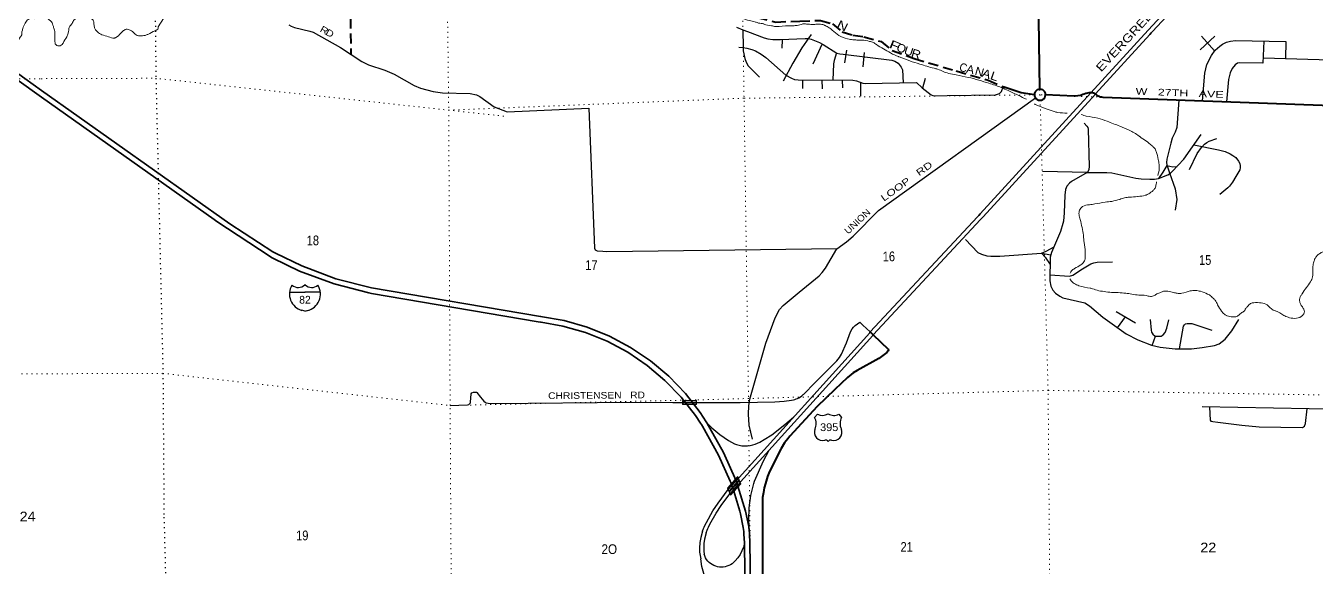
# Model space of a CAD drawing. Header units: feet. Extents: x 245918 to 509309, y -547785 to -360805.
# Drawn here: x 444063 to 467288, y -485445 to -475700 of the extents above; entities that cross this region are included whole.
import ezdxf
from ezdxf.enums import TextEntityAlignment as Align

# ---------------------------------------------------------------- set-up
doc = ezdxf.new("R2010")
doc.units = ezdxf.units.FT
doc.header["$LTSCALE"] = 60
doc.linetypes.add('DOTTED', pattern=[1.5, 0.3, -1.2])
doc.linetypes.add('MEDIUM_DASHED', pattern=[4.5, 3, -1.5])
for name, color, linetype, lineweight in [('15', 7, 'Continuous', 25), ('16', 7, 'Continuous', 25), ('18', 7, 'Continuous', 35), ('19', 7, 'Continuous', 25), ('20', 7, 'Continuous', 35), ('26', 7, 'Continuous', 40), ('27', 7, 'Continuous', 13), ('29', 7, 'Continuous', 25), ('39', 7, 'Continuous', 13), ('53', 7, 'DOTTED', 40), ('55', 7, 'Continuous', 13), ('6', 7, 'DOTTED', 25), ('7', 7, 'DOTTED', 13)]:
    doc.layers.add(name, color=color, linetype=linetype, lineweight=lineweight)
doc.layers.add('30', color=7, linetype='Continuous')
doc.layers.add('41', color=7, linetype='Continuous')

msp = doc.modelspace()

# ---------------------------------------------------------------- linework, layer by layer
at = {"layer": '15'}
for p, q in [((448811.87, -480493.12), (449088.28, -480493.12)), ((449084.58, -480361.65), (449087.48, -480358.74)), ((449090.65, -480361.12), (449087.22, -480358.74)), ((449088.28, -480838.7), (449024.39, -480820.74)), ((449087.75, -480838.96), (449151.38, -480820.22))]:
    msp.add_line(p, q, dxfattribs=at)
msp.add_lwpolyline([(449363.64, -480493.12), (449087.75, -480493.12), (449088.28, -480493.12)], dxfattribs=at)
for centre, radius, start, end in [((449114.5, -480528.22), 306.13, 148.44438, 254.43382), ((448965.9, -480245.62), 165.66, 227.34231, 315.81171), ((449209.59, -480245.62), 165.66, 224.18817, 312.69403), ((449060.99, -480528.22), 306.13, 283.08086, 31.62487)]:
    msp.add_arc(centre, radius, start, end, dxfattribs=at)
at = {"layer": '16'}
for p, q in [((458260.65, -482747.81), (458311.96, -482689.05)), ((458503.72, -482683.08), (458503.44, -482683.28)), ((458695.81, -482688.96), (458747.2, -482747.81))]:
    msp.add_line(p, q, dxfattribs=at)
for centre, radius, start, end in [((458067.67, -482858.44), 222.05, 332.97043, 29.75871), ((458403.04, -482531.39), 182.07, 239.97227, 303.45418), ((458604.82, -482531.89), 181.52, 236.33975, 300.08743), ((458604.81, -482531.39), 182.07, 236.54582, 236.59441), ((458940.17, -482858.44), 222.05, 150.24129, 207.02957), ((458406.86, -483013.34), 151.42, 159.09177, 283.81923), ((458600.98, -483013.34), 151.42, 256.18077, 20.90823)]:
    msp.add_arc(centre, radius, start, end, dxfattribs=at)
for centre, major_axis, start_param, end_param in [((458462.2, -483212.16), (-19.56, 51.67), 4.95877769, 6.28318531), ((458545.65, -483212.16), (19.56, 51.67), 0, 1.32637542)]:
    msp.add_ellipse(centre, major_axis=major_axis, ratio=0.929097, start_param=start_param, end_param=end_param, dxfattribs=at)
at = {"layer": '18'}
msp.add_line((456874.28, -483968.46), (456846.09, -483890.85), dxfattribs=at)
for points in [[(444343.28, -476862.16), (443140.29, -476001.44), (443108.18, -475980.26), (441520.66, -474933.04)], [(444345.68, -476986.59), (443093.13, -476090.47), (443059.21, -476067.18)], [(456322.88, -482848.08), (456310.43, -482825.88), (456200.07, -482659.65), (455934.74, -482319.66), (455635.32, -482009.27), (455305.1, -481731.88), (454947.7, -481490.52), (454567.02, -481287.85), (454167.24, -481126.07), (453752.75, -481006.98), (453328.07, -480931.86), (450282.25, -480415.04), (449645.59, -480251.62), (449029.5, -480022.54), (448559.2, -479794.07), (448534.14, -479781.9), (448509.2, -479765.8), (447735.89, -479266.41), (444343.28, -476862.16)], [(456770.05, -483975.15), (456760.06, -483947.35), (456751.01, -483922.92), (456739.78, -483897.35), (456533.37, -483427.35), (456239.85, -482904.16), (456225.88, -482879.27), (456209.21, -482854.16), (456118.12, -482716.96), (455859.23, -482385.23), (455567.08, -482082.37), (455244.88, -481811.71), (454896.15, -481576.21), (454524.71, -481378.45), (454134.63, -481220.61), (453730.2, -481104.4), (453336.34, -481034.74), (453329.57, -481033.54), (453286.34, -481026.21), (450287.49, -480517.36), (450263.01, -480513.2), (450237.49, -480506.65), (449615.69, -480347.04), (448989.79, -480114.32), (448508.36, -479880.45), (448484.83, -479869.02), (448458.36, -479851.54), (447502.86, -479220.52), (447477.86, -479206.58), (447452.86, -479188.86), (444345.68, -476986.59)], [(456846.09, -483890.85), (456623.02, -483383.06), (456322.88, -482848.08)], [(456997.62, -485008.21), (456997.6, -485007.79), (456989.49, -484852.47), (456988.23, -484828.28), (456984.92, -484802.47), (456975.27, -484727.15), (456926.02, -484483.62), (456920.97, -484458.66), (456913.46, -484433.62), (456805.59, -484074.06), (456798, -484052.93), (456770.05, -483975.15)], [(457087.8, -484818.67), (457084.6, -484793.67), (457074.19, -484712.48), (457017.8, -484433.68), (456881.19, -483987.28), (456874.28, -483968.46)], [(457159.56, -491445.34), (457136.48, -487771.8), (457097.61, -485006.6), (457089.11, -484843.67), (457087.8, -484818.67)], [(457028.04, -487172.35), (456998.32, -485057.79), (456997.62, -485008.21)]]:
    msp.add_lwpolyline(points, dxfattribs=at)
at = {"layer": '19'}
for points in [[(456322.88, -482848.08), (456353.45, -482878.55), (456412.88, -482937.8), (456556.75, -483058.56), (456712.45, -483163.62), (456765.22, -483195.51), (456821.04, -483221.71), (456856.68, -483234.9), (456904.04, -483248.96), (456952.61, -483257.99), (457001.85, -483261.89), (457051.24, -483260.63), (457100.22, -483254.21), (457148.26, -483242.71), (457189.86, -483228.27), (457273.55, -483192.18), (457353.92, -483147.73), (457491.39, -483060.96), (457724.04, -482878.96), (457878.65, -482746.03)], [(457087.8, -484818.67), (457087.87, -484793.67), (457074.15, -484596.25), (457082.02, -484373.84), (457113.08, -484153.47), (457167.02, -483937.56), (457181.09, -483893.33), (457338.06, -483532.91), (457441.62, -483340.17)], [(456241.96, -484797.5), (456262.9, -484747.58), (456273.73, -484721.78), (456285.82, -484696.17), (456312.8, -484639.03), (456429, -484433.05), (456521.92, -484291.6), (456704.52, -484047.81)], [(456308, -484825.21), (456328.94, -484775.29), (456339.16, -484750.94), (456350.58, -484726.75), (456376.46, -484671.95), (456490.19, -484470.35), (456580.68, -484332.6), (456735.47, -484122.18)], [(456241.96, -484797.5), (456210.12, -484909.36), (456195.32, -485000.36), (456188.97, -485104.06), (456191.62, -485172.84), (456210.12, -485292.42)], [(456308, -484825.21), (456277.81, -484941.1), (456267.23, -485019.41), (456265.12, -485091.37), (456267.23, -485154.86), (456274.62, -485208.08)], [(456997.62, -485008.21), (456986.84, -485057.79), (456979.16, -485083.26), (456952.04, -485150.49), (456918.04, -485214.52), (456877.54, -485274.64), (456830.97, -485330.21), (456825.75, -485336.09), (456801.35, -485360.24), (456774.56, -485381.71), (456745.67, -485400.26), (456715, -485415.69), (456682.88, -485427.83), (456649.67, -485436.54), (456615.74, -485441.74), (456581.44, -485443.36), (456547.17, -485441.39), (456513.29, -485435.84), (456480.17, -485426.79), (456448.18, -485414.32), (456417.67, -485398.58), (456388.97, -485379.73), (456362.4, -485357.99), (456338.25, -485333.59), (456316.78, -485306.8), (456298.23, -485277.91), (456283.86, -485240.05), (456274.62, -485208.08)], [(457028.04, -487172.35), (457023.98, -487160.81), (456995.88, -487080.95), (456733.19, -486458.56), (456406.89, -485867.04), (456372.66, -485809.2), (456313.12, -485687.85), (456266.59, -485560.94), (456233.59, -485429.85), (456210.12, -485292.42)]]:
    msp.add_lwpolyline(points, dxfattribs=at)
at = {"layer": '20'}
for p, q in [((463313.79, -476929.29), (463315.8, -476927.09)), ((456704.52, -484047.81), (456770.05, -483975.15)), ((456770.05, -483975.15), (456846.09, -483890.85)), ((456798, -484052.93), (456874.28, -483968.46)), ((456735.47, -484122.18), (456798, -484052.93))]:
    msp.add_line(p, q, dxfattribs=at)
for points in [[(463235.1, -476904.22), (464264.55, -475777.88), (465622.24, -474316.7)], [(463315.8, -476927.09), (464296.64, -475853.93), (464319.58, -475828.83), (464342.72, -475803.93), (465694.2, -474349.45)], [(459263.38, -481211.17), (461194.06, -479136.92), (461217.29, -479111.96), (461240.18, -479086.92), (463235.1, -476904.22)], [(459317.28, -481263.34), (461248.97, -479188.01), (461272.25, -479163), (461295.09, -479138.01), (463313.79, -476929.29)], [(456846.09, -483890.85), (459251.78, -481223.63), (459263.38, -481211.17)], [(456874.28, -483968.46), (459306.68, -481274.73), (459317.28, -481263.34)]]:
    msp.add_lwpolyline(points, dxfattribs=at)
at = {"layer": '26'}
for p, q in [((462316.03, -476841.04), (462274.3, -474267.11)), ((459263.38, -481211.17), (459317.28, -481263.34))]:
    msp.add_line(p, q, dxfattribs=at)
for points in [[(462217.08, -476940.9), (461978.74, -476906.7), (461655.67, -476798.3)], [(462316.03, -476841.04), (462291.2, -476844.31), (462267.08, -476854.3), (462246.37, -476870.19), (462230.48, -476890.9), (462220.49, -476915.02), (462217.08, -476940.9)], [(462217.08, -476940.9), (462219.96, -476967), (462229.95, -476991.12), (462236.03, -476999.4)], [(462236.03, -476999.4), (462245.39, -477012.18), (462266.1, -477028.07), (462290.22, -477038.06), (462316.1, -477041.46), (462341.98, -477038.06), (462366.32, -477028.45), (462387.03, -477012.55), (462402.92, -476991.84), (462412.91, -476967.73), (462418.23, -476945.22)], [(462418.23, -476945.22), (462414.24, -476914.95), (462404.25, -476890.83), (462388.36, -476870.12), (462367.65, -476854.23), (462343.53, -476844.24), (462316.03, -476841.04)], [(463235.1, -476904.22), (463227.03, -476903.56), (463208.48, -476903.98), (463197.08, -476905.44), (463172.35, -476910.53), (463147.08, -476917.59), (463144.1, -476918.42), (463114.65, -476929.2), (463089.88, -476938.27), (463064.65, -476946.38), (463044.99, -476952.7), (462999.08, -476962.32), (462952.41, -476967.09), (462931.89, -476967.64), (462418.23, -476945.22)], [(463313.79, -476929.29), (463305.19, -476924.59), (463298.66, -476921.01), (463281.54, -476913.85), (463263.76, -476908.52), (463245.53, -476905.08), (463235.1, -476904.22)], [(463313.79, -476929.29), (463314.93, -476929.92), (463315.8, -476927.09)], [(467754.32, -477144.83), (467728.5, -477143.9), (463452.74, -476989.57), (463451.99, -476989.52), (463429.92, -476986.83), (463408.24, -476981.86), (463387.21, -476974.64), (463367.04, -476965.27), (463355.19, -476958.17), (463347.97, -476953.84), (463315.8, -476927.09)], [(459317.28, -481263.34), (459585.57, -481523.07), (459590.91, -481531.02), (459584.57, -481547.95), (459560.81, -481579.65), (459413.81, -481686.85), (459024.11, -481901.37), (458956.43, -481947.92), (458854.92, -482032.57), (458626.5, -482244.2), (458305.03, -482553.18), (457813.31, -483086.46), (457776.29, -483133.03), (457720.25, -483207.09), (457659.97, -483310.79), (457449.54, -483721.34), (457414.63, -483810.23), (457373.89, -483935.97), (457354.37, -484015.5), (457338.49, -484102.27), (457324.76, -484191.15), (457321.29, -484307.44), (457325.97, -491298.24)]]:
    msp.add_lwpolyline(points, dxfattribs=at)
at = {"layer": '29'}
for p, q in [((456854.15, -475726.22), (456970.8, -475770.51)), ((456970.8, -475770.51), (456972.75, -476093.14)), ((465200.93, -476130.57), (465463.81, -475884.23)), ((465221.25, -475884.2), (465457.66, -476153.13)), ((456894.16, -476082.19), (456972.75, -476093.14)), ((457678.67, -475953.7), (457667.67, -476101.91)), ((458398.02, -476027), (458228.16, -476393.59)), ((458833.9, -476136.16), (458800.59, -476368.91)), ((459155.29, -476179.86), (459127.1, -476440.31)), ((466333.67, -476275.31), (467744.42, -476319.87)), ((458042.52, -476672.56), (458042.27, -476828.36)), ((458392.18, -476675.42), (458396.8, -476832.85)), ((458757.35, -476678.41), (458760.3, -476817.13)), ((459087.33, -476718.95), (459084.68, -476969.1)), ((460251.32, -476648.73), (460205.27, -476821.74)), ((463166.98, -478341), (462361.66, -478321.54)), ((463689.61, -480840.84), (464038.81, -481044.16)), ((463712.54, -481134.13), (463854.38, -480936.78)), ((464338.07, -481452.06), (464396.27, -481286.13)), ((467914.61, -482607.27), (465233.24, -482559.71))]:
    msp.add_line(p, q, dxfattribs=at)
for points in [[(448796.1, -475682.3), (448840.98, -475709.24), (448901.6, -475731), (449177.55, -475796.8), (449238.13, -475816.33), (449728.93, -476090.56), (450108.73, -476344.6), (450229.93, -476404.74), (450526.76, -476500.41), (450690.24, -476573.14), (451055.32, -476772.33), (451167.81, -476820.56), (451392.19, -476883.42), (451561.14, -476904.32), (452060.85, -476919.34), (452173.73, -476943.36), (452235.86, -476973.22), (452495.17, -477158.93), (452727.26, -477251.62), (454194.71, -477184.26), (454297.93, -479703.25), (454309.15, -479730.19), (454345.05, -479748.15), (454450.5, -479757.13), (454521.48, -479760.61), (458665.54, -479711.17)], [(456970.8, -475770.51), (457055.43, -475802.64), (457350.05, -475919.09), (457420.11, -475937.79), (457509.36, -475948.27), (457646.81, -475945.95), (458092.03, -475926.31), (458146.6, -475930.31), (458195.97, -475941.54), (458346.98, -476000.29), (458415.86, -476038.08), (458660.3, -476189.9), (458714.3, -476204.21), (458775.75, -476210.98), (459649.23, -476319.95), (459704.95, -476338.92), (459764.41, -476374.84), (459820.97, -476442.66), (459839.58, -476493.84), (459855.72, -476727.38)], [(458200.93, -475855.36), (458033.44, -476094.92), (457870.18, -476374.49), (457695.25, -476696.18)], [(456972.75, -476093.14), (456973.08, -476148.09), (457002.25, -476291.78), (457026.94, -476356.88), (457067.27, -476423.07), (457267.34, -476623.61)], [(456972.75, -476093.14), (457043.4, -476102.99), (457132.4, -476125.64), (457197.47, -476152.58), (457300.68, -476210.95), (457380.44, -476270.39), (457744.3, -476591.7), (457843.69, -476644.25), (457899.78, -476664.46), (457967.47, -476671.95), (458947.68, -476679.97), (459013.85, -476691.41), (459128.94, -476734.54), (459173.16, -476740.8), (460097.09, -476722.64), (460195.09, -476815.92), (460356.78, -476942.84), (460388.19, -476954.07), (460432.12, -476960.99)], [(465242.39, -477051.56), (465287.06, -476550.22), (465322.58, -476397.06), (465402.4, -476237.02), (465470.66, -476141.13), (465552.42, -476065.66), (465600.8, -476033.38), (465677.08, -475997.46), (465748.88, -475975.01), (465836.11, -475967.26), (466742.81, -475983.89), (466734.44, -476287.97)], [(466345.66, -475976.61), (466329.73, -476373.58), (465912.16, -476364.98), (465874.53, -476370.12), (465829.65, -476401.55), (465773.63, -476466.19), (465739.91, -476545.23), (465711.25, -476664.87), (465672.73, -477067.54)], [(458655.59, -476186.98), (458612.2, -476325.45), (458599.88, -476382.55), (458587.1, -476677.02)], [(460432.12, -476960.99), (460646.81, -476955.24), (461517.96, -476945.09), (461586.02, -476918.31), (461624.71, -476881.53), (461655.67, -476798.3)], [(457145.12, -483140.07), (457079.91, -482886.39), (457071.8, -482690.31), (457076.29, -482537.64), (457094.9, -482421.88), (457380.82, -481410.7), (457548.62, -480957.09), (457629.52, -480804.17), (457694.47, -480732.58), (457983.45, -480493.02), (458343.47, -480201.85), (458399.03, -480139.87), (458457.37, -480063.54), (458660.51, -479714.85), (458834.67, -479587.33), (458955.5, -479488.79), (459411.69, -479026.16), (462236.03, -476999.4)], [(464817.59, -477038.83), (464778.26, -477529.19), (464752.62, -477612.66), (464696.53, -477724.9), (464670.67, -477810.3), (464602.91, -478101.1), (464595.56, -478158.18), (464600.05, -478205.33), (464646.19, -478344.95), (464751.39, -478636.34), (464778.44, -478828.28), (464749.82, -479020.67)], [(463109.73, -477452.72), (463158.48, -477507.15), (463176.43, -477529.6), (463183.97, -477562.2), (463200.1, -478232.64), (463197.75, -478286.15), (463186.53, -478315.33), (463166.98, -478341)], [(463166.98, -478341), (463520.87, -478340.11), (463610.59, -478349.01), (464042.41, -478443.95), (464138.97, -478454.52), (464291.54, -478461.26), (464379.05, -478461.26), (464448.03, -478450.65), (464615.76, -478380.44), (464665.12, -478351.25), (464701.69, -478318.48), (464905.12, -478102.64), (465218.42, -477653.71)], [(465005.67, -478285.97), (465147.03, -478000.58), (465222.67, -477893.28), (465281.01, -477832.67), (465320.72, -477799), (465359.54, -477776.54), (465501.2, -477727.47)], [(465088.4, -477844.93), (465530.31, -477931.4), (465648.97, -477965.12), (465740.97, -478003.29), (465789.42, -478035.38), (465841.93, -478072.88), (465891.29, -478135.74), (465913.73, -478178.39), (465921.81, -478222.46), (465922.7, -478256.97), (465911.49, -478290.64), (465841.48, -478411.27), (465779.11, -478517.38), (465727.5, -478586.98), (465695.64, -478616.63), (465553.25, -478737.89)], [(463166.98, -478341), (462883.63, -478501.67), (462846.11, -478533.77), (462802.86, -478584.73), (462775.93, -478645.34), (462761.98, -478750.64), (462754.02, -479066.97), (462737.78, -479215.56), (462728.8, -479260.46), (462688.52, -479401.78), (462525.18, -479781.3), (462510.6, -479821.7), (462502.52, -479861.68), (462493.29, -480292.12), (462511.72, -480384.06), (462547.62, -480455.9), (462596.98, -480509.78), (462675.94, -480568.87), (462729.37, -480595.09), (463124.03, -480689.32), (463209.52, -480738.77), (463445.72, -480944.91), (463867.09, -481243.73), (464075.58, -481353.89), (464322.39, -481448.18), (464478.98, -481486.95), (464748.69, -481515.53), (465041.78, -481512.39), (465237.82, -481493.08), (465457.7, -481457.16), (465544.22, -481422.22), (465650.66, -481340.42), (465767.44, -481192.21), (465895.39, -480989)], [(464602.3, -478212.06), (464528.82, -478333.9), (464450.2, -478450.32)], [(464602.3, -478212.06), (464711.13, -478238.33), (464783.25, -478231.94)], [(460975.54, -479548.72), (461197.79, -479780.24), (461263.67, -479812.73), (461362.39, -479839.67), (461434.19, -479844.16), (461595.85, -479849.06), (462343.04, -479792.93), (462509.48, -479820.58)], [(462343.04, -479792.93), (462428.29, -479754.2), (462569.95, -479677.28)], [(462343.04, -479792.93), (462413, -479866.6), (462499.66, -479994.99)], [(462495.66, -480181.4), (462846.65, -480207.17), (462911.1, -480191), (463080.41, -480073.16), (463229.71, -479984.46), (463283.55, -479966.5), (463346.08, -479954.89), (463622.41, -479950.64)], [(464300.9, -480987.98), (464316.01, -481180.02), (464323.51, -481216.94), (464345.95, -481248.37), (464388.26, -481287.52), (464464.87, -481288.78), (464496.28, -481284.29), (464533.24, -481262.32), (464572.56, -481219.19), (464600.08, -481141.67), (464638.9, -480991.23)], [(458055.3, -482339.15), (458065.72, -482330.15), (458266.56, -482127.73), (458662.39, -481729.01), (458711.09, -481670.69), (458745.99, -481611.43), (458835.18, -481409.06), (458904.94, -481209.39), (458939.51, -481152.21), (458958.54, -481126.81), (458992.16, -481093.45), (459074.49, -481033.66), (459131.12, -481086.52), (459263.38, -481211.17)], [(464828.6, -481514.67), (464900.06, -481105.2), (464918.09, -481080), (464938.29, -481064.28), (464965.21, -481059.79), (465001.15, -481056.34), (465048.23, -481059.79), (465407.51, -481181.13)], [(451700.01, -482534.29), (452014.61, -482520.37), (452035.76, -482514.02), (452048.99, -482503.44), (452054.27, -482499.21), (452064.85, -482485.45), (452068.83, -482468.09), (452073.54, -482401.92), (452079.97, -482321.71), (452092.86, -482306.63), (452118.24, -482296.05), (452162.65, -482291.82), (452173.77, -482296.04), (452178.94, -482301.61), (452244.12, -482386.32), (452309.08, -482459.03), (452330.27, -482476.98), (452347.19, -482485.45), (452386.84, -482492.86), (452484.12, -482497.09), (454965.99, -482477.17), (455708.91, -482479.11), (456922.9, -482479.11), (457544.69, -482466.41), (457709.66, -482453.71), (457846.32, -482436.55), (457882.63, -482430.84), (457904.04, -482425.55), (457931.28, -482417.08), (457950.57, -482408.62), (457974.63, -482396.44), (458004.77, -482380.04), (458030.68, -482361), (458055.3, -482339.15)], [(465365.8, -482562.06), (465381.84, -482796.7), (465393.75, -482815.36), (465425.17, -482824.34), (465519.27, -482835.61), (465953, -482886.12), (466259.39, -482919.65), (467040.77, -482927.29), (467076.52, -482905.16), (467098.01, -482860.77), (467127.57, -482593.31)]]:
    msp.add_lwpolyline(points, dxfattribs=at)
at = {"layer": '39'}
msp.add_line((447204.65, -474515.99), (446446.04, -475721.25), dxfattribs=at)
for points in [[(443236.79, -475704.56), (443270.96, -475782.72), (443275.06, -475790.7), (443292.4, -475851.3), (443282.14, -475890.87), (443280.32, -475908.93), (443302.96, -475964.84), (443341.48, -476006.55), (443459.89, -476021.38), (443475.95, -476023.22), (443487.73, -476001.04), (443549.8, -475994.39), (443568.16, -476024.29), (443620.45, -476041.79), (443764.7, -476036.31), (443832.9, -476041.63), (443858.87, -476033.34), (443872.73, -476017.16), (443878.72, -476015.1), (443920.33, -475970.56), (443963.72, -475903.97), (443991.22, -475851.56), (443989, -475831.52), (444002.5, -475781.27), (444008.19, -475751.13), (444053.25, -475654.45), (444102.65, -475587.78), (444134.57, -475573.41), (444254.77, -475568.18), (444318.38, -475529.05)], [(444318.38, -475529.05), (444386.61, -475534.16), (444434.96, -475551.56), (444477.52, -475587.08), (444526.18, -475628.52), (444544.66, -475662.35), (444559.38, -475714.28), (444578.23, -475776.16), (444587.68, -475886.29), (444589.3, -476010.55), (444593.54, -476028.53), (444609.79, -476044.34), (444621.98, -476056.21), (444656.15, -476063.78), (444731.78, -476020.68), (444733.7, -476014.64), (444800.37, -475899.49), (444827.55, -475830.98), (444836.86, -475776.73), (444838.52, -475750.65), (444858.02, -475708.3), (444887.65, -475673.83), (444922.84, -475605.2), (444948.56, -475578.81), (444968.5, -475570.52), (445052.45, -475551.36), (445098.55, -475550.75), (445176.66, -475543.69), (445198.87, -475555.43), (445222.92, -475555.11), (445228.99, -475559.03), (445265.43, -475586.61), (445288.29, -475648.45), (445297.33, -475726.51), (445319.98, -475772.31), (445354.55, -475809.94), (445431.41, -475861.03), (445550.16, -475897.54), (445656.72, -475920.17), (445676.68, -475913.9), (445773.86, -475832.42), (445821.39, -475787.69), (445889.21, -475760.73), (445923.42, -475770.3), (445998.18, -475815.41), (446004.28, -475821.34), (446067.09, -475872.62), (446119.35, -475881.95), (446209.45, -475872.74), (446261.32, -475854), (446390.78, -475788.14), (446444.35, -475745.33), (446446.04, -475721.25)], [(456958.16, -475561.88), (457081.4, -475605.65), (457197.37, -475632.94), (457251.42, -475650.7), (457341.82, -475665.57), (457347.95, -475668.43), (457484.25, -475699.25), (457553.41, -475714.64), (457620.12, -475712.02), (457856.53, -475699.29), (457926.24, -475695.6), (458017.78, -475674.34), (458082.24, -475662.75), (458116.86, -475671.95), (458166.43, -475671.76), (458220.21, -475678.49), (458304.96, -475669.41), (458368.75, -475671.89), (458446.13, -475692.09), (458451.25, -475694.97), (458522, -475734.4), (458577.69, -475778.21), (458698.37, -475874.6), (458853.62, -475936.06), (458908.53, -475947.78), (458984.48, -475950.97)], [(458984.48, -475950.97), (459054.53, -475961.31), (459114.16, -475958.87), (459251.27, -475981.65), (459315.48, -476001.17), (459375.05, -476038.85), (459500.24, -476112.08), (459626.53, -476189.28), (459770.75, -476255.04), (459785.04, -476259.7), (459973.91, -476331.39), (460153.35, -476389.26), (460412.13, -476465.28), (460474.24, -476481.84), (460574.36, -476522.56), (460674.31, -476556.27), (460806.51, -476585.18), (461022.01, -476628.14), (461217.43, -476677.6), (461397.88, -476735.45), (461620.24, -476811.34), (461743.98, -476866.55), (461935.31, -476956.24), (462074.92, -477023.7)], [(462219.29, -477106.35), (462246.84, -477122.28), (462429.63, -477193.11), (462572.47, -477243.84), (462636.55, -477258.35), (462804.91, -477274.99)], [(463056.93, -477298.32), (463151.02, -477324.2), (463356.31, -477363.39), (463524.52, -477417.52), (463755.36, -477509.26), (463923, -477581.47), (464012.09, -477626.48), (464101.56, -477686.52), (464112.89, -477695.28), (464223.91, -477768.84), (464333.4, -477862.51), (464377.86, -477902.57), (464410.73, -477964.97), (464444.44, -478104.61), (464461.88, -478198.49), (464463.52, -478266.66), (464438.88, -478394.55)], [(464416.13, -478507.07), (464407.6, -478548.9), (464388.11, -478621.6), (464351.74, -478665.62), (464273.23, -478723.68), (464212.19, -478751.24), (464082.22, -478773.43), (464074.16, -478774.62), (463929.73, -478784.13), (463840.02, -478797.32), (463753.68, -478824.48), (463610.89, -478860.02), (463488.85, -478875), (463304.51, -478907.53), (463206.71, -478920.92), (463085.1, -478953.94), (463051.45, -478984.85), (463019.71, -479052.83), (463019.83, -479099.98), (463041.15, -479186.74), (463073.92, -479329.41), (463097.55, -479470.28), (463098.77, -479479.28), (463110.8, -479600.38), (463131.07, -479769.43), (463128.81, -479885.85), (463124.46, -479915.05), (463107.09, -479949.57), (463052.71, -480002.04), (462939, -480068.98), (462885.45, -480113.41), (462860.08, -480149.83)], [(464422.85, -480524.79), (464488.06, -480502.15), (464539.04, -480476.85), (464612.91, -480478.07), (464619, -480478.93), (464723.71, -480500.48), (464785.72, -480513.03), (464870.74, -480515), (465020.43, -480472.27), (465119.39, -480464.87), (465204.7, -480478.87), (465333.34, -480527.93), (465367.14, -480545.17), (465434.3, -480603.75), (465468.56, -480640.04), (465515.05, -480722.18), (465586.57, -480835.83), (465623.07, -480881.09), (465679.57, -480916.84), (465684.67, -480918.73), (465780.23, -480938.5), (465840.89, -480937.04), (465894.79, -480906.65), (465951.37, -480862.15), (466002, -480821.8), (466012.54, -480797.48), (466047.01, -480758.53), (466108.24, -480696.86), (466164.56, -480683.47), (466299.24, -480689.25), (466403.23, -480722.87), (466429.06, -480745.31), (466550.46, -480829.67), (466557.58, -480831.5), (466703.17, -480912.27), (466784.94, -480947.41), (466836.84, -480960.2), (466965.26, -480958.12), (467061.76, -480890.59), (467069.46, -480874.35), (467075.93, -480849.11), (467063.61, -480799.26), (467048.85, -480774.54), (467012.11, -480719.24), (466992.69, -480668.54), (466989.62, -480625.48), (466999.59, -480577.09), (467029.98, -480537.24), (467035.8, -480527.07), (467111.88, -480409.87), (467186.33, -480308.77), (467222.6, -480218.61), (467226.73, -480096.12), (467229.25, -480032.87), (467246.39, -479946.18), (467267.23, -479887.5), (467300.52, -479841.55), (467352.08, -479798.18), (467411.08, -479769.67), (467485.58, -479754.84), (467520.31, -479769.04), (467623.22, -479841.81), (467721.75, -479942.77), (467726.95, -479948.66), (467774.21, -480002.87)], [(462856.85, -480255.02), (462863.97, -480271.43), (462934.35, -480337.94), (463018.3, -480379.06), (463224.74, -480424.24), (463233.89, -480426.02), (463347.03, -480461.42), (463470.97, -480483.51), (463604.9, -480500.35), (463726.37, -480503.44), (463860.16, -480514.26), (463970.79, -480529.66), (464098.69, -480547.63), (464225.3, -480554.62), (464304.59, -480570.77), (464341.9, -480565.85), (464381.02, -480551.87), (464422.85, -480524.79)]]:
    msp.add_spline(points, degree=3, dxfattribs=at)
at = {"layer": '53', "linetype": 'MEDIUM_DASHED'}
msp.add_line((449898.01, -475027.87), (449912.64, -476213.44), dxfattribs=at)
msp.add_lwpolyline([(456965.53, -475488.29), (457564.4, -475633.81), (457994.09, -475614.27), (458365.18, -475604.5), (458580.03, -475663.12), (458755.81, -475809.68), (458951.13, -475868.31), (459146.44, -475897.62), (459458.94, -475985.56), (459654.26, -476141.89), (460054.65, -476288.46), (460806.61, -476513.19), (461382.78, -476679.29), (461655.67, -476798.3)], dxfattribs=at)
at = {"layer": '55'}
for p, q in [((455884.26, -482441.58), (456134.26, -482441.58)), ((456134.26, -482441.58), (456134.26, -482516.58)), ((456904.55, -483879.58), (456718.79, -484086.04))]:
    msp.add_line(p, q, dxfattribs=at)
msp.add_lwpolyline([(456134.26, -482516.58), (455884.26, -482516.58), (455884.26, -482441.58)], dxfattribs=at)
for points in [[(455892.26, -482508.58), (455892.26, -482449.58), (456126.26, -482449.58), (456126.26, -482508.58)], [(456932.78, -483942.24), (456745.93, -484149.92), (456691.53, -484021.87), (456878.38, -483814.23)], [(456700.88, -484023.43), (456875.92, -483828.91), (456896.28, -483876.8), (456721.24, -484071.35)], [(456728.14, -484087.6), (456903.18, -483893.05), (456923.42, -483940.67), (456748.38, -484135.23)]]:
    msp.add_lwpolyline(points, close=True, dxfattribs=at)
at = {"layer": '6'}
msp.add_lwpolyline([(446347.8, -471292.14), (446404.54, -476644.74), (446531.27, -481955.32), (446549.52, -484542.77), (446618.63, -487144.33), (446503.74, -492536.2), (446617.68, -497913.85), (446664.45, -499183.02)], dxfattribs=at)
at = {"layer": '7'}
for p, q in [((451581.32, -469600.81), (451675.18, -477218.48)), ((462230.19, -471546.2), (462317.64, -476943.02)), ((457069.6, -482376.89), (456913.85, -471825.01)), ((441061.93, -476676.59), (444339.24, -476652.05)), ((444309.31, -476652.26), (444311.33, -476652.24)), ((444339.24, -476652.05), (446404.54, -476644.74)), ((452669.31, -477326.7), (446404.54, -476644.74)), ((456985.38, -477003.72), (454208.27, -477116.03)), ((462317.64, -476943.02), (456985.38, -477003.72)), ((462463.17, -482262.85), (462317.65, -476940.83)), ((454208.27, -477116.03), (451675.18, -477218.48)), ((451675.33, -477217.02), (451675.92, -477219.2)), ((441196.85, -481970.32), (444441.53, -481963.18)), ((444441.53, -481963.18), (446531.27, -481955.32)), ((446531.27, -481955.32), (451700.01, -482534.29)), ((462463.17, -482262.85), (467901.13, -482352.29)), ((462509.13, -487742.59), (462463.17, -482262.85)), ((451732.17, -487822.97), (451700.01, -482534.29)), ((457135.77, -487767.67), (457067.91, -482412.63))]:
    msp.add_line(p, q, dxfattribs=at)
for points in [[(473094.65, -476974.08), (467754.32, -477144.83), (462318.71, -476943.01)], [(451700.01, -482534.29), (451690.83, -480568.07), (451675.49, -477285.02)], [(451700.01, -482534.29), (456157.48, -482433.26), (462463.17, -482262.85)]]:
    msp.add_lwpolyline(points, dxfattribs=at)

# ---------------------------------------------------------------- texts
at = {"layer": '15'}
msp.add_text('82', height=140, dxfattribs=at).set_placement((449087.39, -480701.23), align=Align.CENTER)
at = {"layer": '16', "width": 1.25}
msp.add_text('EVERGREEN     HWY', height=150, rotation=47.102, dxfattribs=at).set_placement((463418.09, -476540.53))
at = {"layer": '16', "width": 1.05}
msp.add_text('395', height=140, dxfattribs=at).set_placement((458523.53, -482994.85), align=Align.CENTER)
at = {"layer": '27', "width": 1.4}
msp.add_text('W   27TH   AVE', height=120, rotation=357.874, dxfattribs=at).set_placement((464036.6, -476937.91))
at = {"layer": '30'}
for s, rotation, width, p in [('R', 330.806, 1.2, (449406.56, -475831.51)), ('D', 330.806, 1.2, (449505.56, -475886.82)), ('LOOP   RD', 35.786, 1.35, (459951.45, -478547.2)), ('UNION', 43.161, 1.1, (459071.68, -479265.74)), ('CHRISTENSEN   RD', 0.46, 1.15, (454336.3, -482411.05))]:
    msp.add_text(s, height=120, rotation=rotation, dxfattribs=dict(at, width=width)).set_placement(p, align=Align.CENTER)
at = {"layer": '41'}
for s, rotation, width, p in [('N', 333.467, 1.3, (458729.93, -475766.87)), ('F', 337.836, 1.6, (459677.75, -476124.16)), ('O', 339.196, 1.05, (459796.93, -476175.24)), ('U', 341.581, 1.1, (459931.52, -476229.88)), ('R', 343.162, 1.15, (460066.65, -476276.91)), ('C', 348.689, 0.95, (460923.56, -476526.54)), ('A', 347.862, 1.05, (461049.03, -476557.8)), ('N', 344.062, 1.1, (461208.98, -476599.34)), ('A', 342.025, 1.15, (461331.75, -476636.77)), ('L', 341.037, 1.25, (461473.25, -476679.78))]:
    msp.add_text(s, height=150, rotation=rotation, dxfattribs=dict(at, width=width)).set_placement(p, align=Align.CENTER)
at = {"layer": '7'}
for s, rotation, width, p in [('18', 359.952, 0.85, (449118.89, -479650.54)), ('16', 359.952, 0.85, (459486.44, -479938.09)), ('15', 359.952, 0.85, (465179.28, -480003.26)), ('17', 359.952, 0.85, (454132.2, -480094.33)), ('24', 0.683, 1.1, (443952.98, -484621.55)), ('19', 359.952, 0.85, (448927.91, -484960.78)), ('2O', 359.956, 0.9, (454424.35, -485207.44)), ('21', 359.952, 0.85, (459806.34, -485167.8)), ('22', 359.956, 1.1, (465202.43, -485177.9))]:
    msp.add_text(s, height=175.4, rotation=rotation, dxfattribs=dict(at, width=width)).set_placement(p)

doc.saveas('drawing.dxf')
